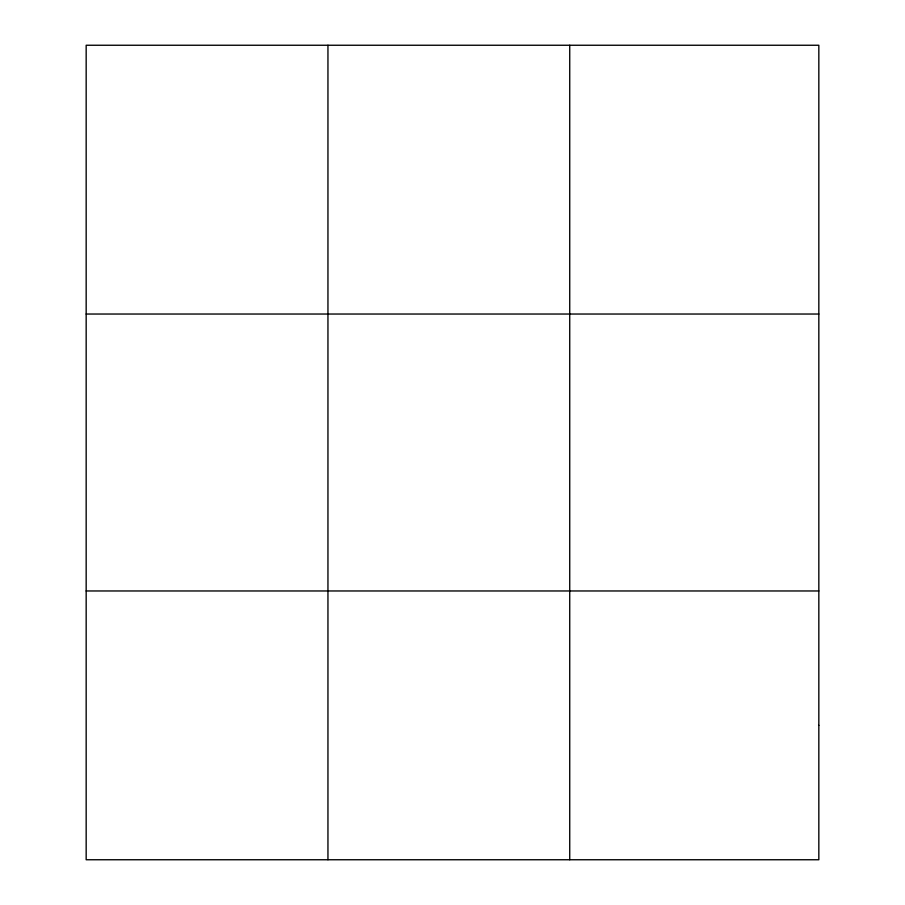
<?xml version="1.0" encoding="UTF-8"?>
<svg xmlns="http://www.w3.org/2000/svg" width="905" height="905" viewBox="0 0 905 905"><rect width="100%" height="100%" fill="white"/><g stroke="black" fill="none" stroke-linecap="round" stroke-linejoin="round"><path stroke-width="1.36" d="M327.949 45.25L327.949 859.75M569.731 45.25L569.731 859.75M86.167 314.035L818.833 314.035M86.167 590.965L818.833 590.965M818.833 725.358L818.833 859.75L86.167 859.75L86.167 45.25L818.833 45.25L818.833 725.358"/></g></svg>
